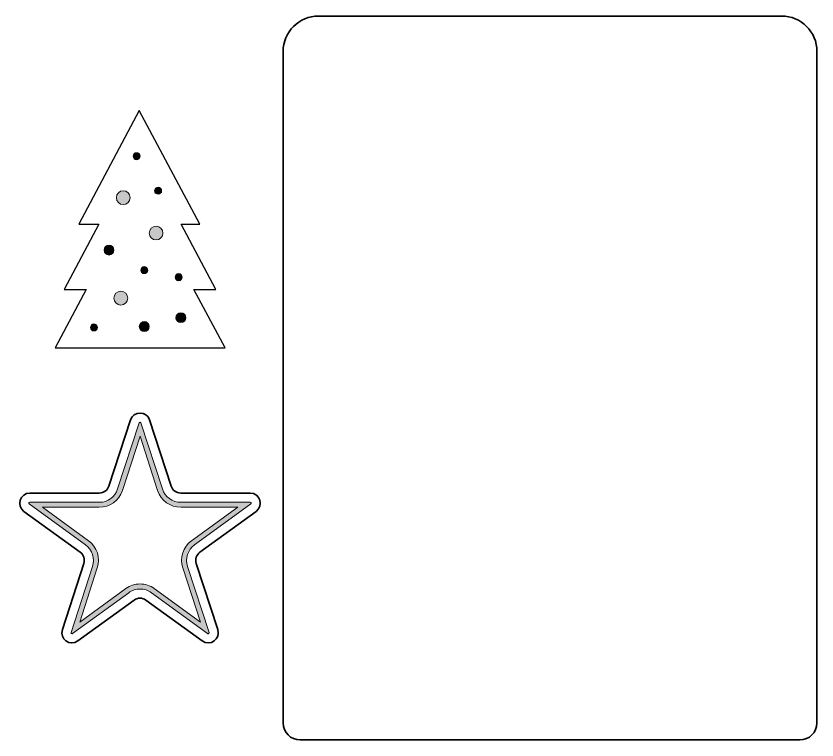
# Model space of a CAD drawing. Extents: x 40 to 2010, y -1070 to -21.
# Drawn here: x 851 to 2010, y -1070 to -23 of the extents above; entities that cross this region are included whole.
import ezdxf

# ---------------------------------------------------------------- set-up
doc = ezdxf.new("R2010")
doc.units = 0
doc.header["$MEASUREMENT"] = 0
doc.layers.add('Layer 1', color=7, linetype='Continuous', lineweight=0)

# ---------------------------------------------------------------- blocks, each defined once
blk = doc.blocks.new('Block_4')
at = {"layer": 'Layer 1', "true_color": 0x010101, "transparency": 33554687}
h = blk.add_hatch(color=18, dxfattribs=at)
h.dxf.hatch_style = 2
edge = h.paths.add_edge_path()
edge.add_spline(control_points=[(1030.8, -610.4), (1030, -610.4), (1029.7, -610.7), (1029.5, -611.3), (1029.5, -611.3), (998.4, -706.9), (998.4, -706.9), (994.7, -718.4), (984, -726.2), (971.9, -726.2), (971.9, -726.2), (871.4, -726.2), (871.4, -726.2), (870.8, -726.2), (870.4, -726.3), (870.1, -727.1), (869.9, -727.9), (870.1, -728.3), (870.6, -728.6), (870.6, -728.6), (951.9, -787.7), (951.9, -787.7), (961.7, -794.8), (965.8, -807.3), (962.1, -818.9), (962.1, -818.9), (931, -914.4), (931, -914.4), (930.8, -915.1), (930.9, -915.3), (931.1, -915.6), (931.4, -916), (932, -916.3), (932.4, -916.3), (932.4, -916.3), (932.7, -916.3), (933.1, -916), (933.1, -916), (1014.4, -856.9), (1014.4, -856.9), (1019.2, -853.4), (1024.9, -851.6), (1030.8, -851.6), (1036.7, -851.6), (1042.4, -853.4), (1047.2, -856.9), (1047.2, -856.9), (1128.5, -916), (1128.5, -916), (1128.9, -916.3), (1129.1, -916.3), (1129.2, -916.3), (1129.6, -916.3), (1130.1, -916), (1130.5, -915.6), (1130.7, -915.3), (1130.8, -915.1), (1130.6, -914.4), (1130.6, -914.4), (1099.5, -818.9), (1099.5, -818.9), (1095.8, -807.3), (1099.9, -794.8), (1109.7, -787.7), (1109.7, -787.7), (1190.9, -728.6), (1190.9, -728.6), (1191.5, -728.3), (1191.7, -727.9), (1191.5, -727.1), (1191.2, -726.3), (1190.8, -726.2), (1190.1, -726.2), (1190.1, -726.2), (1089.7, -726.2), (1089.7, -726.2), (1077.5, -726.2), (1066.9, -718.4), (1063.2, -706.9), (1063.2, -706.9), (1032.1, -611.3), (1032.1, -611.3), (1031.9, -610.7), (1031.6, -610.4), (1030.8, -610.4), (1030.8, -610.4), (1030.8, -610.4), (1030.8, -610.4)], knot_values=[0, 0, 0, 0, 1, 1, 1, 2, 2, 2, 3, 3, 3, 4, 4, 4, 5, 5, 5, 6, 6, 6, 7, 7, 7, 8, 8, 8, 9, 9, 9, 10, 10, 10, 11, 11, 11, 12, 12, 12, 13, 13, 13, 14, 14, 14, 15, 15, 15, 16, 16, 16, 17, 17, 17, 18, 18, 18, 19, 19, 19, 20, 20, 20, 21, 21, 21, 22, 22, 22, 23, 23, 23, 24, 24, 24, 25, 25, 25, 26, 26, 26, 27, 27, 27, 28, 28, 28, 29, 29, 29, 29], degree=3, periodic=0)
edge = h.paths.add_edge_path()
edge.add_spline(control_points=[(1030.8, -630.8), (1030.8, -630.8), (1056.2, -709.1), (1056.2, -709.1), (1061, -723.7), (1074.4, -733.4), (1089.7, -733.4), (1089.7, -733.4), (1172, -733.4), (1172, -733.4), (1172, -733.4), (1105.4, -781.8), (1105.4, -781.8), (1093, -790.8), (1087.9, -806.6), (1092.6, -821.1), (1092.6, -821.1), (1118.1, -899.4), (1118.1, -899.4), (1118.1, -899.4), (1051.4, -851), (1051.4, -851), (1045.4, -846.6), (1038.3, -844.3), (1030.8, -844.3), (1023.3, -844.3), (1016.2, -846.6), (1010.1, -851), (1010.1, -851), (943.5, -899.4), (943.5, -899.4), (943.5, -899.4), (969, -821.1), (969, -821.1), (973.7, -806.6), (968.6, -790.8), (956.2, -781.8), (956.2, -781.8), (889.6, -733.4), (889.6, -733.4), (889.6, -733.4), (971.9, -733.4), (971.9, -733.4), (987.2, -733.4), (1000.6, -723.7), (1005.3, -709.1), (1005.3, -709.1), (1030.8, -630.8), (1030.8, -630.8)], knot_values=[0, 0, 0, 0, 1, 1, 1, 2, 2, 2, 3, 3, 3, 4, 4, 4, 5, 5, 5, 6, 6, 6, 7, 7, 7, 8, 8, 8, 9, 9, 9, 10, 10, 10, 11, 11, 11, 12, 12, 12, 13, 13, 13, 14, 14, 14, 15, 15, 15, 16, 16, 16, 16], degree=3, periodic=0)
edge.add_line((1030.8, -630.8), (1030.8, -630.8))
at = {"layer": 'Layer 1', "color": 240, "lineweight": 35, "true_color": 0xed2224}
blk.add_open_spline([(1044.7, -607.2), (1044.7, -607.2), (1075.7, -702.8), (1075.7, -702.8), (1077.7, -708.8), (1083.3, -712.9), (1089.7, -712.9), (1089.7, -712.9), (1190.1, -712.9), (1190.1, -712.9), (1204.3, -712.9), (1210.2, -731), (1198.7, -739.4), (1198.7, -739.4), (1117.4, -798.4), (1117.4, -798.4), (1112.3, -802.1), (1110.2, -808.7), (1112.1, -814.8), (1112.1, -814.8), (1143.2, -910.3), (1143.2, -910.3), (1147.6, -923.8), (1132.1, -935), (1120.7, -926.7), (1120.7, -926.7), (1039.4, -867.6), (1039.4, -867.6), (1034.3, -863.9), (1027.3, -863.9), (1022.2, -867.6), (1022.2, -867.6), (940.9, -926.7), (940.9, -926.7), (929.4, -935), (914, -923.8), (918.4, -910.3), (918.4, -910.3), (949.5, -814.8), (949.5, -814.8), (951.4, -808.7), (949.3, -802.1), (944.1, -798.4), (944.1, -798.4), (862.9, -739.4), (862.9, -739.4), (851.4, -731), (857.3, -712.9), (871.4, -712.9), (871.4, -712.9), (971.9, -712.9), (971.9, -712.9), (978.3, -712.9), (983.9, -708.8), (985.8, -702.8), (985.8, -702.8), (1016.9, -607.2), (1016.9, -607.2), (1021.3, -593.8), (1040.3, -593.8), (1044.7, -607.2)], degree=3, knots=[0, 0, 0, 0, 1, 1, 1, 2, 2, 2, 3, 3, 3, 4, 4, 4, 5, 5, 5, 6, 6, 6, 7, 7, 7, 8, 8, 8, 9, 9, 9, 10, 10, 10, 11, 11, 11, 12, 12, 12, 13, 13, 13, 14, 14, 14, 15, 15, 15, 16, 16, 16, 17, 17, 17, 18, 18, 18, 19, 19, 19, 20, 20, 20, 20], dxfattribs=at)
at = {"layer": 'Layer 1'}
for points, knots in [([(1030.8, -610.4), (1030, -610.4), (1029.7, -610.7), (1029.5, -611.3), (1029.5, -611.3), (998.4, -706.9), (998.4, -706.9), (994.7, -718.4), (984, -726.2), (971.9, -726.2), (971.9, -726.2), (871.4, -726.2), (871.4, -726.2), (870.8, -726.2), (870.4, -726.3), (870.1, -727.1), (869.9, -727.9), (870.1, -728.3), (870.6, -728.6), (870.6, -728.6), (951.9, -787.7), (951.9, -787.7), (961.7, -794.8), (965.8, -807.3), (962.1, -818.9), (962.1, -818.9), (931, -914.4), (931, -914.4), (930.8, -915.1), (930.9, -915.3), (931.1, -915.6), (931.4, -916), (932, -916.3), (932.4, -916.3), (932.4, -916.3), (932.7, -916.3), (933.1, -916), (933.1, -916), (1014.4, -856.9), (1014.4, -856.9), (1019.2, -853.4), (1024.9, -851.6), (1030.8, -851.6), (1036.7, -851.6), (1042.4, -853.4), (1047.2, -856.9), (1047.2, -856.9), (1128.5, -916), (1128.5, -916), (1128.9, -916.3), (1129.1, -916.3), (1129.2, -916.3), (1129.6, -916.3), (1130.1, -916), (1130.5, -915.6), (1130.7, -915.3), (1130.8, -915.1), (1130.6, -914.4), (1130.6, -914.4), (1099.5, -818.9), (1099.5, -818.9), (1095.8, -807.3), (1099.9, -794.8), (1109.7, -787.7), (1109.7, -787.7), (1190.9, -728.6), (1190.9, -728.6), (1191.5, -728.3), (1191.7, -727.9), (1191.5, -727.1), (1191.2, -726.3), (1190.8, -726.2), (1190.1, -726.2), (1190.1, -726.2), (1089.7, -726.2), (1089.7, -726.2), (1077.5, -726.2), (1066.9, -718.4), (1063.2, -706.9), (1063.2, -706.9), (1032.1, -611.3), (1032.1, -611.3), (1031.9, -610.7), (1031.6, -610.4), (1030.8, -610.4), (1030.8, -610.4), (1030.8, -610.4), (1030.8, -610.4)], [0, 0, 0, 0, 1, 1, 1, 2, 2, 2, 3, 3, 3, 4, 4, 4, 5, 5, 5, 6, 6, 6, 7, 7, 7, 8, 8, 8, 9, 9, 9, 10, 10, 10, 11, 11, 11, 12, 12, 12, 13, 13, 13, 14, 14, 14, 15, 15, 15, 16, 16, 16, 17, 17, 17, 18, 18, 18, 19, 19, 19, 20, 20, 20, 21, 21, 21, 22, 22, 22, 23, 23, 23, 24, 24, 24, 25, 25, 25, 26, 26, 26, 27, 27, 27, 28, 28, 28, 29, 29, 29, 29]), ([(1030.8, -630.8), (1030.8, -630.8), (1056.2, -709.1), (1056.2, -709.1), (1061, -723.7), (1074.4, -733.4), (1089.7, -733.4), (1089.7, -733.4), (1172, -733.4), (1172, -733.4), (1172, -733.4), (1105.4, -781.8), (1105.4, -781.8), (1093, -790.8), (1087.9, -806.6), (1092.6, -821.1), (1092.6, -821.1), (1118.1, -899.4), (1118.1, -899.4), (1118.1, -899.4), (1051.4, -851), (1051.4, -851), (1045.4, -846.6), (1038.3, -844.3), (1030.8, -844.3), (1023.3, -844.3), (1016.2, -846.6), (1010.1, -851), (1010.1, -851), (943.5, -899.4), (943.5, -899.4), (943.5, -899.4), (969, -821.1), (969, -821.1), (973.7, -806.6), (968.6, -790.8), (956.2, -781.8), (956.2, -781.8), (889.6, -733.4), (889.6, -733.4), (889.6, -733.4), (971.9, -733.4), (971.9, -733.4), (987.2, -733.4), (1000.6, -723.7), (1005.3, -709.1), (1005.3, -709.1), (1030.8, -630.8), (1030.8, -630.8)], [0, 0, 0, 0, 1, 1, 1, 2, 2, 2, 3, 3, 3, 4, 4, 4, 5, 5, 5, 6, 6, 6, 7, 7, 7, 8, 8, 8, 9, 9, 9, 10, 10, 10, 11, 11, 11, 12, 12, 12, 13, 13, 13, 14, 14, 14, 15, 15, 15, 16, 16, 16, 16])]:
    blk.add_open_spline(points, degree=3, knots=knots, dxfattribs=at)
blk = doc.blocks.new('Block_10')
at = {"layer": 'Layer 1', "true_color": 0x010101, "transparency": 33554687}
h = blk.add_hatch(color=18, dxfattribs=at)
h.dxf.hatch_style = 2
edge = h.paths.add_edge_path()
edge.add_arc((1025.8, -225.9), 5.1, 0, 360)
h = blk.add_hatch(color=18, dxfattribs=at)
h.dxf.hatch_style = 2
edge = h.paths.add_edge_path()
edge.add_arc((1006.5, -285.8), 9.97, 0, 360)
h = blk.add_hatch(color=18, dxfattribs=at)
h.dxf.hatch_style = 2
edge = h.paths.add_edge_path()
edge.add_arc((1056.9, -275.8), 5.1, 0, 360)
h = blk.add_hatch(color=18, dxfattribs=at)
h.dxf.hatch_style = 2
edge = h.paths.add_edge_path()
edge.add_arc((1054, -337), 9.97, 0, 360)
h = blk.add_hatch(color=18, dxfattribs=at)
h.dxf.hatch_style = 2
edge = h.paths.add_edge_path()
edge.add_arc((985.9, -361.6), 7.15, 0, 360)
h = blk.add_hatch(color=18, dxfattribs=at)
h.dxf.hatch_style = 2
edge = h.paths.add_edge_path()
edge.add_arc((1036.9, -390.5), 5.1, 0, 360)
h = blk.add_hatch(color=18, dxfattribs=at)
h.dxf.hatch_style = 2
edge = h.paths.add_edge_path()
edge.add_arc((1086.6, -400.7), 5.1, 0, 360)
h = blk.add_hatch(color=18, dxfattribs=at)
h.dxf.hatch_style = 2
edge = h.paths.add_edge_path()
edge.add_arc((1003, -431), 9.97, 0, 360)
h = blk.add_hatch(color=18, dxfattribs=at)
h.dxf.hatch_style = 2
edge = h.paths.add_edge_path()
edge.add_arc((1089.8, -459.3), 7.15, 0, 360)
h = blk.add_hatch(color=18, dxfattribs=at)
h.dxf.hatch_style = 2
edge = h.paths.add_edge_path()
edge.add_arc((964.1, -473.4), 5.1, 0, 360)
h = blk.add_hatch(color=18, dxfattribs=at)
h.dxf.hatch_style = 2
edge = h.paths.add_edge_path()
edge.add_arc((1036.9, -472.1), 7.15, 0, 360)
at = {"layer": 'Layer 1', "color": 240, "lineweight": 25, "true_color": 0xed1c24}
blk.add_lwpolyline([(1153.7, -503), (1108.8, -418.6), (1140.3, -418.6), (1090.2, -324.3), (1117.3, -324.3), (1029.7, -159.6), (942.1, -324.3), (971.2, -324.3), (921, -418.6), (952.8, -418.6), (907.9, -503)], close=True, dxfattribs=at)
at = {"layer": 'Layer 1'}
for centre, radius in [((1025.8, -225.9), 5.1), ((1006.5, -285.8), 9.97), ((1056.9, -275.8), 5.1), ((1054, -337), 9.97), ((985.9, -361.6), 7.15), ((1036.9, -390.5), 5.1), ((1086.6, -400.7), 5.1), ((1003, -431), 9.97), ((1089.8, -459.3), 7.15), ((964.1, -473.4), 5.1), ((1036.9, -472.1), 7.15)]:
    blk.add_circle(centre, radius, dxfattribs=at)

msp = doc.modelspace()

# ---------------------------------------------------------------- linework, layer by layer
at = {"layer": 'Layer 1', "color": 240, "lineweight": 35, "true_color": 0xed2224}
msp.add_open_spline([(2009.9, -74.6), (2009.9, -74.6), (2009.9, -1045.1), (2009.9, -1045.1), (2009.9, -1058.7), (1998.9, -1069.8), (1985.2, -1069.8), (1985.2, -1069.8), (1262.4, -1069.8), (1262.4, -1069.8), (1248.8, -1069.8), (1237.7, -1058.7), (1237.7, -1045.1), (1237.7, -1045.1), (1237.7, -74.6), (1237.7, -74.6), (1237.7, -46.2), (1260.7, -23.2), (1289.1, -23.2), (1289.1, -23.2), (1958.6, -23.2), (1958.6, -23.2), (1987, -23.2), (2009.9, -46.2), (2009.9, -74.6)], degree=3, knots=[0, 0, 0, 0, 1, 1, 1, 2, 2, 2, 3, 3, 3, 4, 4, 4, 5, 5, 5, 6, 6, 6, 7, 7, 7, 8, 8, 8, 8], dxfattribs=at)

# ---------------------------------------------------------------- block references
at = {"layer": 'Layer 1'}
for name in ['Block_10', 'Block_4']:
    msp.add_blockref(name, (0, 0), dxfattribs=at)

doc.saveas('drawing.dxf')
